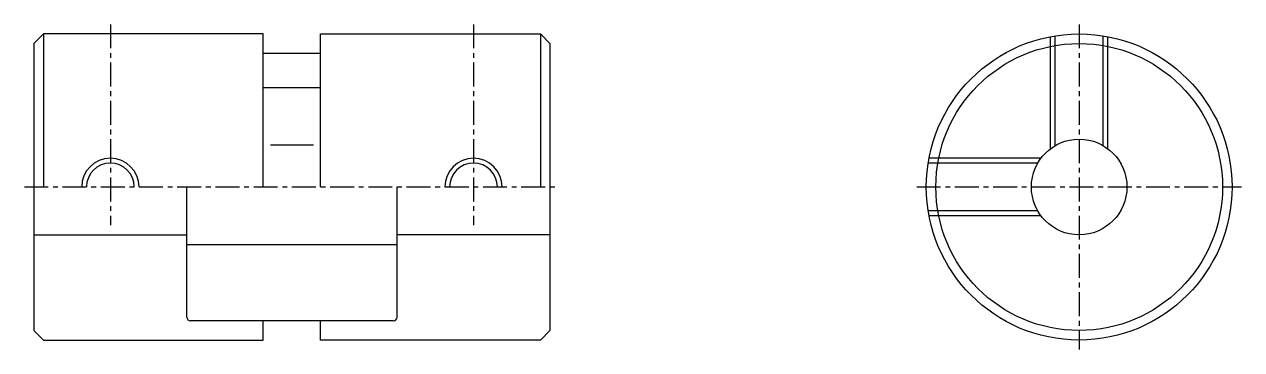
# Model space of a CAD drawing. Extents: x 164.6 to 248.4, y 84 to 177.
# Drawn here: x 184.7 to 248.4, y 160 to 177 of the extents above; entities outside this region: 2.
import ezdxf

# ---------------------------------------------------------------- set-up
doc = ezdxf.new("R2010")
doc.units = 0
doc.linetypes.add('CENTER', pattern=[2, 1.25, -0.25, 0.25, -0.25])
doc.linetypes.add('DASHED', pattern=[19.05, 12.7, -6.35])
doc.layers.get('0').update_dxf_attribs({"linetype": 'CONTINUOUS'})
doc.layers.add('CENTER', color=1, linetype='CENTER')

msp = doc.modelspace()

# ---------------------------------------------------------------- linework, layer by layer
for p, q in [((185.71, 176.541), (185.21, 176.041)), ((185.71, 176.541), (185.71, 168.541)), ((197.21, 176.541), (185.71, 176.541)), ((197.21, 168.541), (197.21, 176.541)), ((200.21, 168.541), (200.21, 176.541)), ((200.21, 176.541), (211.71, 176.541)), ((211.71, 176.541), (211.71, 168.541)), ((211.71, 176.541), (212.21, 176.041)), ((185.21, 176.041), (185.21, 161.041)), ((212.21, 176.041), (212.21, 161.041)), ((197.21, 175.541), (200.21, 175.541)), ((197.21, 173.741), (200.21, 173.741)), ((197.588, 170.741), (199.83, 170.741)), ((198.148, 170.741), (198.148, 170.741)), ((198.709, 170.741), (198.709, 170.741)), ((193.21, 161.741), (193.21, 168.541)), ((204.21, 161.741), (204.21, 168.541)), ((185.21, 166.041), (193.21, 166.041)), ((212.21, 166.041), (204.21, 166.041)), ((193.21, 165.541), (204.21, 165.541)), ((204.01, 161.541), (193.41, 161.541)), ((197.21, 160.541), (197.21, 161.541)), ((200.21, 160.541), (200.21, 161.541)), ((185.21, 161.041), (185.71, 160.541)), ((185.71, 160.541), (197.21, 160.541)), ((211.71, 160.541), (200.21, 160.541)), ((212.21, 161.041), (211.71, 160.541))]:
    msp.add_line(p, q)
at = {"color": 3, "linetype": 'DASHED'}
for p, q in [((238.648, 170.706), (238.648, 176.443)), ((241.148, 170.706), (241.148, 176.443)), ((238.398, 170.541), (238.398, 176.399)), ((241.398, 170.541), (241.398, 176.399)), ((237.733, 169.791), (231.997, 169.791)), ((237.898, 170.041), (232.04, 170.041)), ((237.733, 167.291), (231.997, 167.291)), ((237.898, 167.041), (232.04, 167.041))]:
    msp.add_line(p, q, dxfattribs=at)
for radius in [8, 7.5, 2.5]:
    msp.add_circle((239.898, 168.541), radius)
at = {"color": 3, "linetype": 'CONTINUOUS'}
for centre in [(189.21, 168.541), (208.21, 168.541)]:
    msp.add_arc(centre, 1.5, 0, 180, dxfattribs=at)
for centre, radius, start, end in [((189.21, 168.541), 1.25, 0, 180), ((208.21, 168.541), 1.25, 0, 180), ((193.41, 161.741), 0.2, 180, 270), ((204.01, 161.741), 0.2, 270, 0)]:
    msp.add_arc(centre, radius, start, end)
at = {"layer": 'CENTER', "color": 1, "linetype": 'CENTER'}
for p, q in [((189.21, 177.041), (189.21, 166.541)), ((208.21, 177.041), (208.21, 166.541)), ((239.898, 177.041), (239.898, 160.041)), ((184.71, 168.541), (212.71, 168.541)), ((231.398, 168.541), (248.398, 168.541))]:
    msp.add_line(p, q, dxfattribs=at)

# ---------------------------------------------------------------- texts
for s, p in [('CPF 16-5-5', (164.345, 99.055)), ('CPF16', (164.345, 84.055))]:
    msp.add_text(s, height=4).set_placement(p)

doc.saveas('drawing.dxf')
